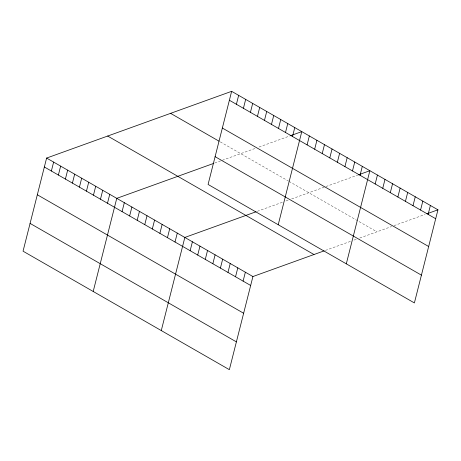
<?xml version="1.0" encoding="UTF-8"?>
<svg xmlns="http://www.w3.org/2000/svg" width="461" height="461" viewBox="0 0 461 461"><rect width="100%" height="100%" fill="white"/><g stroke="black" fill="none" stroke-linecap="round" stroke-linejoin="round"><path stroke-width="0.35" stroke-dasharray="2.31 1.73" d="M214.676 163.033L221.666 160.514M222.3 160.284L255.993 148.131M259.047 147.03L289.577 136.018M257.336 211.299L282.754 202.131M285.935 200.984L288.477 200.068M291.652 198.922L325.293 186.791M325.904 186.567L357.655 175.117M325.42 250.398L350.838 241.23M354.013 240.083L356.555 239.167M359.736 238.02L391.545 226.547M393.988 225.665L425.128 214.434M220.266 141.89L288.442 181.04M289.024 181.375L376.891 231.831"/><path stroke-width="0.69" d="M231.641 91.33L208.078 184.452L414.387 302.935L437.95 209.813L231.641 91.33L46.613 158.065L23.05 251.187L229.359 369.67L252.922 276.548L324.146 250.859M51.373 171.014L53.626 162.093M58.386 175.042L60.645 166.121M65.399 179.07L67.658 170.149M72.417 183.098L74.67 174.177M79.43 187.126L81.683 178.205M86.443 191.154L88.702 182.233M93.456 195.182L95.715 186.261M100.475 199.21L102.728 190.295M107.488 203.238L109.747 194.323M93.197 291.473L116.76 198.351L213.403 163.494M122.067 211.611L124.326 202.696M129.633 215.955L131.886 207.035M137.194 220.3L139.453 211.38M144.76 224.645L147.019 215.725M152.326 228.99L154.579 220.07M159.892 233.335L162.145 224.415M167.452 237.674L169.711 228.76M175.019 242.019L177.278 233.105M161.275 330.572L184.838 237.45L256.068 211.76M190.145 250.709L192.404 241.789M197.711 255.054L199.97 246.134M236.401 104.278L238.654 95.358M243.414 108.306L245.673 99.386M205.278 259.399L207.536 250.479M250.427 112.334L252.686 103.414M212.844 263.744L215.097 254.824M257.445 116.362L259.699 107.442M220.404 268.089L222.663 259.168M264.458 120.39L266.712 111.476M227.97 272.434L230.229 263.513M271.471 124.418L273.73 115.504M235.536 276.773L237.795 267.858M278.484 128.446L280.743 119.532M243.103 281.118L245.356 272.203M285.503 132.474L287.756 123.56M292.516 136.502L294.775 127.588M278.225 224.738L301.788 131.616L290.188 135.799M307.095 144.875L309.354 135.96M314.661 149.22L316.914 140.305M322.222 153.565L324.481 144.645M329.788 157.91L332.047 148.989M337.354 162.255L339.607 153.334M344.92 166.6L347.173 157.679M352.481 170.945L354.74 162.024M360.047 175.289L362.306 166.369M346.303 263.836L369.866 170.714L358.266 174.898M375.179 183.974L377.432 175.059M382.739 188.319L384.998 179.404M390.306 192.663L392.565 183.743M397.872 197.008L400.125 188.088M405.432 201.353L407.691 192.433M412.998 205.698L415.257 196.778M420.565 210.043L422.823 201.123M428.131 214.382L430.384 205.468M426.961 213.777L437.95 209.813M229.388 100.25L435.691 218.727M222.352 128.037L428.661 246.514M170.582 113.354L219.102 141.216M215.108 156.665L421.417 275.148M107.672 136.041L313.981 254.524M46.613 158.065L252.922 276.548M44.36 166.986L250.663 285.463M37.324 194.773L243.633 313.25M30.08 223.401L236.389 341.883"/></g></svg>
